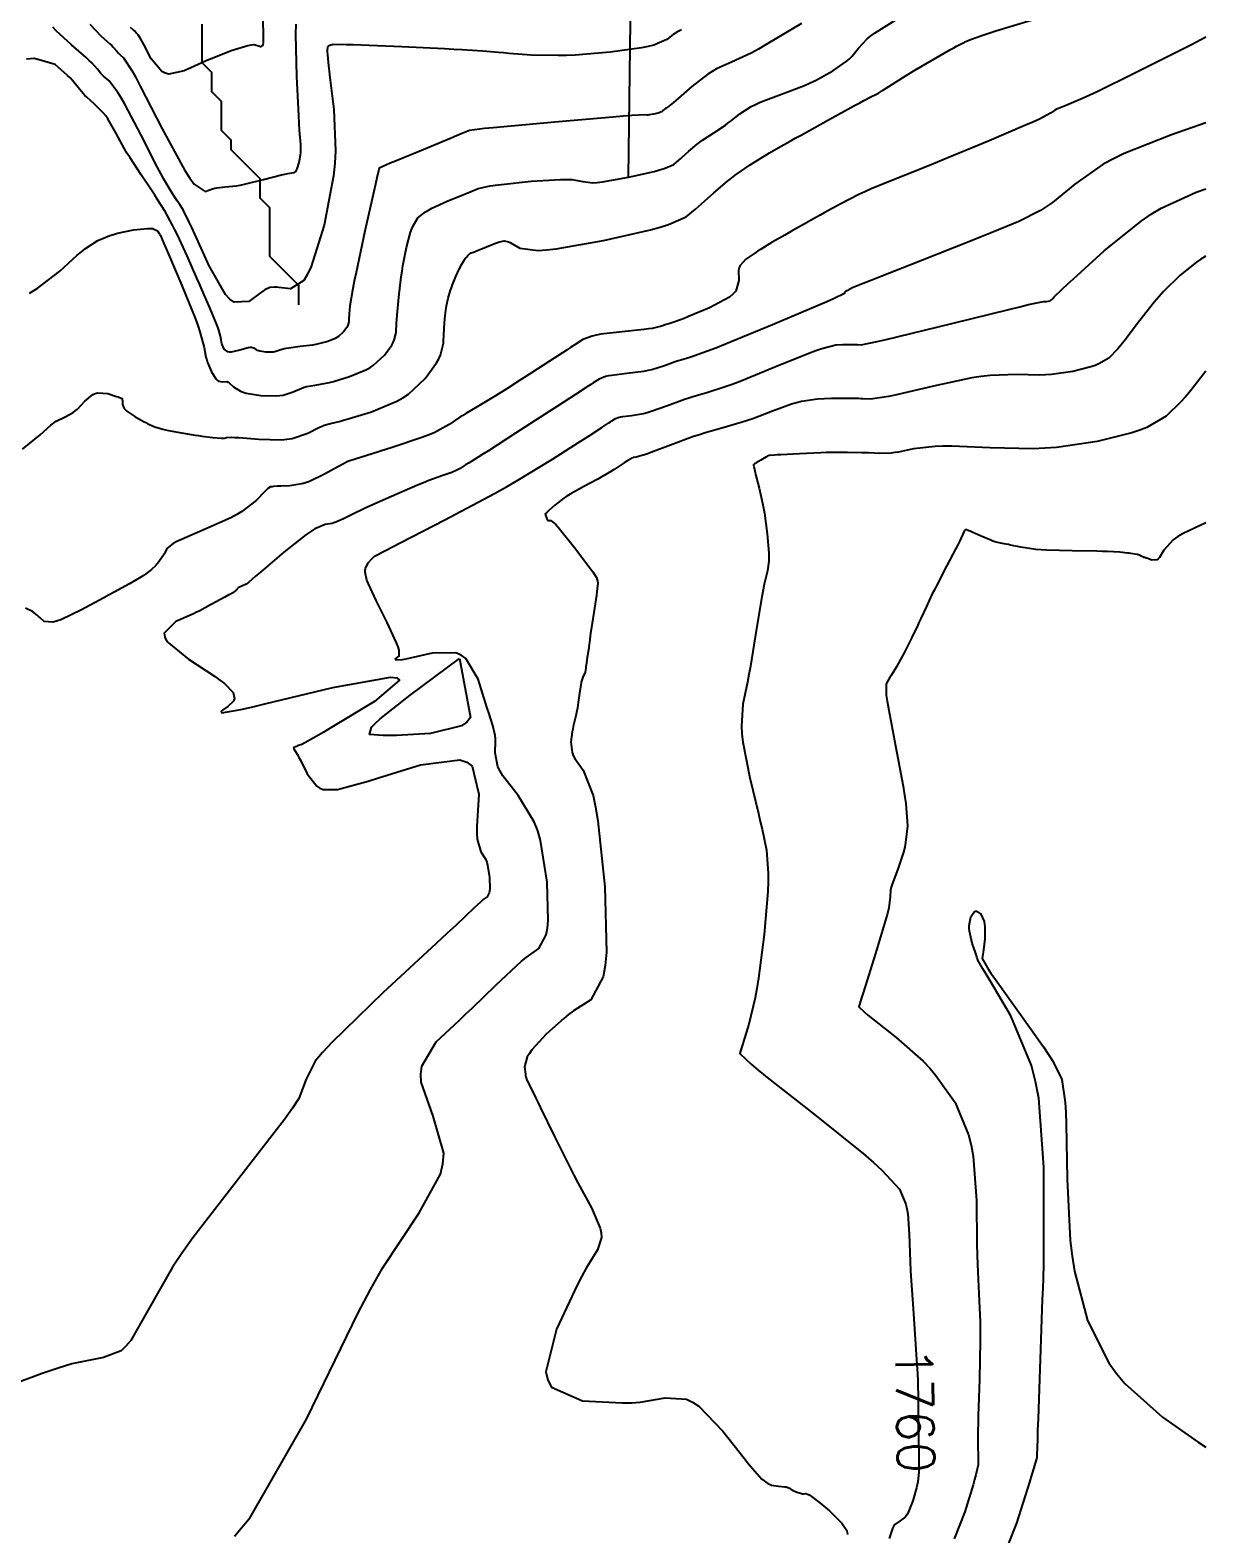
# Model space of a CAD drawing. Header units: metres. Extents: x 837475 to 838479, y 1189012 to 1191015.
# Drawn here: x 838355 to 838476.5, y 1190512 to 1190667.3 of the extents above; entities that cross this region are included whole.
import ezdxf

# ---------------------------------------------------------------- set-up
doc = ezdxf.new("R2010")
doc.units = ezdxf.units.M
doc.header["$LTSCALE"] = 0.3
for name, color, linetype in [('COTAS 10', 1, 'Continuous'), ('COTAS INT', 252, 'Continuous'), ('DRENAJE', 5, 'Continuous'), ('VIA2', 121, 'Continuous')]:
    doc.layers.add(name, color=color, linetype=linetype)
doc.styles.get("Standard").update_dxf_attribs({"font": 'simplex.shx'})
doc.dimstyles.get("Standard").update_dxf_attribs({"dimtxt": 0.18, "dimasz": 0.18, "dimexe": 0.18, "dimexo": 0.0625, "dimgap": 0.09, "dimtad": 0, "dimtih": 1, "dimtoh": 1, "dimdec": 4, "dimzin": 0, "dimdsep": 46, "dimtxsty": 'Standard', "dimcen": 0.09, "dimadec": 0, "dimazin": 0, "dimtfac": 1, "dimtdec": 4, "dimtofl": 0, "dimtmove": 0, "dimatfit": 3, "dimfxl": 1, "dimtolj": 1, "dimtzin": 0, "dimarcsym": 0})

# ---------------------------------------------------------------- blocks, each defined once
blk = doc.blocks.new('*D11')
at = {"layer": 'Defpoints', "color": 0, "transparency": 16777216}
for p in [(838417.91, 1190732.51), (837798.03, 1190660.17), (838416.86, 1190652.1)]:
    blk.add_point(p, dxfattribs=at)
at = {"layer": 'VIA2', "color": 0, "lineweight": -2, "transparency": 16777216}
for p, q in [((837798.03, 1190660.23), (837799.08, 1190740.75)), ((837799.26, 1190740.57), (838107.81, 1190736.55)), ((838417.73, 1190732.51), (838109.19, 1190736.53)), ((838416.86, 1190652.17), (838417.91, 1190732.69))]:
    blk.add_line(p, q, dxfattribs=at)
at = {"layer": 'VIA2', "color": 0, "transparency": 16777216}
for points in [[(837799.26, 1190740.6), (837799.26, 1190740.54), (837799.08, 1190740.57)], [(838417.73, 1190732.54), (838417.73, 1190732.48), (838417.91, 1190732.51)]]:
    blk.add_solid(points, dxfattribs=at)
at = {"layer": 'VIA2', "color": 0, "transparency": 16777216, "insert": (838108.5, 1190736.54), "char_height": 0.18, "attachment_point": 5}
blk.add_mtext('\\A1;618.8807', dxfattribs=at)

msp = doc.modelspace()

# ---------------------------------------------------------------- linework, layer by layer
at = {"layer": 'COTAS 10'}
for points in [[(838354.269, 1190624.035), (838356.071, 1190625.499), (838357.18, 1190626.494), (838357.465, 1190626.711), (838357.74, 1190626.901), (838358.65, 1190627.377), (838359.479, 1190627.81), (838359.702, 1190627.974), (838359.922, 1190628.158), (838360.693, 1190628.982), (838361.515, 1190629.679), (838361.767, 1190629.783), (838362.03, 1190629.848), (838363.069, 1190629.761), (838363.968, 1190629.475), (838364.143, 1190629.414), (838364.285, 1190629.362), (838364.533, 1190629.242), (838364.562, 1190629.109), (838364.568, 1190629.05), (838364.572, 1190628.98), (838364.578, 1190628.644), (838364.771, 1190628.209), (838364.893, 1190628.076), (838365.045, 1190627.938), (838365.843, 1190627.395), (838366.766, 1190626.882), (838366.998, 1190626.763), (838367.218, 1190626.655), (838367.926, 1190626.344), (838368.735, 1190626.096), (838369.02, 1190626.026), (838369.33, 1190625.957), (838370.668, 1190625.701), (838372.084, 1190625.471), (838372.444, 1190625.418), (838372.79, 1190625.369), (838373.921, 1190625.229), (838374.769, 1190625.16), (838374.936, 1190625.156), (838375.073, 1190625.158), (838375.323, 1190625.219), (838375.871, 1190625.255), (838376.197, 1190625.241), (838376.597, 1190625.216), (838378.672, 1190625.042), (838381.007, 1190624.992), (838381.573, 1190625.046), (838382.103, 1190625.129), (838383.724, 1190625.675), (838384.929, 1190626.278), (838385.197, 1190626.396), (838385.435, 1190626.494), (838386.059, 1190626.674), (838386.977, 1190626.887), (838387.401, 1190627.006), (838387.899, 1190627.151), (838390.312, 1190627.892), (838392.924, 1190628.971), (838393.547, 1190629.329), (838394.128, 1190629.713), (838395.864, 1190631.317), (838397.038, 1190632.953), (838397.264, 1190633.358), (838397.447, 1190633.742), (838397.75, 1190634.957), (838397.785, 1190636.002), (838397.799, 1190636.279), (838397.815, 1190636.551), (838397.89, 1190637.49), (838397.997, 1190638.369), (838398.034, 1190638.603), (838398.073, 1190638.833), (838398.242, 1190639.633), (838398.476, 1190640.442), (838398.557, 1190640.679), (838398.645, 1190640.921), (838399.019, 1190641.841), (838399.399, 1190642.672), (838399.49, 1190642.857), (838399.576, 1190643.024), (838399.834, 1190643.463), (838400.035, 1190643.742), (838400.084, 1190643.807), (838400.131, 1190643.867), (838400.275, 1190644.039), (838400.404, 1190644.161), (838400.44, 1190644.189), (838400.477, 1190644.215), (838400.611, 1190644.287), (838400.935, 1190644.419), (838401.091, 1190644.483), (838401.275, 1190644.558), (838402.181, 1190644.928), (838403.126, 1190645.293), (838403.334, 1190645.365), (838403.52, 1190645.424), (838404.001, 1190645.535), (838404.451, 1190645.44), (838404.617, 1190645.37), (838404.801, 1190645.281), (838405.616, 1190644.8), (838407.51, 1190644.55), (838408.374, 1190644.607), (838409.386, 1190644.719), (838414.266, 1190645.576), (838419.131, 1190646.688), (838420.133, 1190646.96), (838420.985, 1190647.217), (838422.816, 1190648.013), (838423.773, 1190648.818), (838424.075, 1190649.08), (838424.392, 1190649.359), (838425.668, 1190650.509), (838427.081, 1190651.715), (838427.485, 1190652.03), (838427.894, 1190652.337), (838429.415, 1190653.378), (838430.809, 1190654.252), (838431.137, 1190654.453), (838431.441, 1190654.637), (838432.328, 1190655.157), (838433.565, 1190655.844), (838434.088, 1190656.134), (838434.69, 1190656.466), (838437.517, 1190658.026), (838440.221, 1190659.514), (838440.745, 1190659.801), (838441.172, 1190660.034), (838441.903, 1190660.425), (838442.021, 1190660.472), (838442.061, 1190660.488), (838442.105, 1190660.506), (838442.288, 1190660.582), (838442.695, 1190660.808), (838442.879, 1190660.92), (838443.093, 1190661.054), (838444.126, 1190661.718), (838445.531, 1190662.604), (838445.981, 1190662.878), (838446.457, 1190663.164), (838448.395, 1190664.302), (838450.123, 1190665.294), (838450.466, 1190665.489), (838450.751, 1190665.649), (838451.291, 1190665.94), (838451.523, 1190666.04), (838451.614, 1190666.081), (838451.715, 1190666.127), (838452.178, 1190666.34), (838453.466, 1190666.798), (838454.087, 1190666.998), (838454.824, 1190667.231), (838458.443, 1190668.339)], [(838379.09, 1190668.623), (838379.132, 1190666.423), (838379.112, 1190666.042), (838379.08, 1190665.76), (838378.849, 1190665.563), (838378.192, 1190665.774), (838377.89, 1190665.749), (838377.536, 1190665.687), (838375.826, 1190665.16), (838373.834, 1190664.378), (838373.303, 1190664.155), (838372.78, 1190663.929), (838370.965, 1190663.09), (838369.372, 1190662.759), (838368.989, 1190662.854), (838368.631, 1190663.03), (838367.549, 1190664.338), (838366.784, 1190665.834), (838366.626, 1190666.129), (838366.492, 1190666.371), (838366.205, 1190666.816), (838366.086, 1190666.918), (838366.058, 1190666.945), (838366.032, 1190666.972), (838365.96, 1190667.063), (838365.841, 1190667.196), (838365.787, 1190667.248), (838365.724, 1190667.307), (838365.416, 1190667.576)], [(838476.51378, 1190632.09209), (838474.82, 1190629.919), (838474.365, 1190629.389), (838473.92, 1190628.897), (838472.397, 1190627.422), (838470.417, 1190626.269), (838469.684, 1190625.979), (838468.871, 1190625.701), (838465.268, 1190624.803), (838461.063, 1190624.208), (838459.871, 1190624.122), (838458.666, 1190624.07), (838454.215, 1190624.166), (838450.246, 1190624.341), (838449.345, 1190624.339), (838448.531, 1190624.315), (838446.308, 1190624.045), (838444.761, 1190623.723), (838444.373, 1190623.666), (838444.002, 1190623.623), (838442.809, 1190623.584), (838441.643, 1190623.631), (838441.289, 1190623.642), (838440.923, 1190623.652), (838439.486, 1190623.684), (838437.796, 1190623.679), (838437.269, 1190623.667), (838436.716, 1190623.651), (838434.508, 1190623.553), (838432.595, 1190623.448), (838432.23, 1190623.428), (838431.935, 1190623.412), (838431.461, 1190623.383), (838431.444, 1190623.377), (838431.437, 1190623.375), (838431.429, 1190623.373), (838431.392, 1190623.363), (838431.235, 1190623.284), (838431.151, 1190623.238), (838431.05, 1190623.181), (838430.541, 1190622.888), (838430.043, 1190622.595), (838429.949, 1190622.538), (838429.874, 1190622.492), (838429.761, 1190622.412), (838429.778, 1190622.354), (838429.785, 1190622.322), (838429.793, 1190622.283), (838429.83, 1190622.083), (838429.938, 1190621.614), (838429.991, 1190621.405), (838430.054, 1190621.162), (838430.363, 1190619.998), (838430.717, 1190618.428), (838430.808, 1190617.929), (838430.895, 1190617.402), (838431.185, 1190615.266), (838431.353, 1190613.27), (838431.363, 1190612.831), (838431.357, 1190612.442), (838431.206, 1190611.445), (838430.876, 1190610.091), (838430.757, 1190609.476), (838430.626, 1190608.757), (838430.057, 1190605.292), (838429.451, 1190601.605), (838429.297, 1190600.746), (838429.15, 1190599.957), (838428.671, 1190597.691), (838428.516, 1190595.423), (838428.573, 1190594.632), (838428.674, 1190593.771), (838429.399, 1190590.073), (838430.277, 1190586.397), (838430.475, 1190585.549), (838430.653, 1190584.775), (838431.129, 1190582.595), (838431.302, 1190580.229), (838431.288, 1190579.338), (838431.247, 1190578.345), (838430.875, 1190573.905), (838430.301, 1190569.375), (838430.132, 1190568.325), (838429.959, 1190567.363), (838429.3, 1190564.629), (838428.74, 1190562.851), (838428.629, 1190562.492), (838428.537, 1190562.192), (838428.367, 1190561.59), (838429.522, 1190560.488), (838430.267, 1190559.872), (838431.195, 1190559.122), (838436.081, 1190555.291), (838441.129, 1190551.242), (838442.161, 1190550.354), (838443.033, 1190549.568), (838444.86, 1190547.573), (838445.495, 1190546.049), (838445.616, 1190545.561), (838445.713, 1190545.043), (838445.868, 1190542.934), (838445.944, 1190540.116), (838445.991, 1190539.152), (838446.05, 1190538.109), (838446.217, 1190535.73), (838446.36, 1190533.675), (838446.662, 1190529.456), (838446.716, 1190528.547), (838446.757, 1190527.751), (838446.798, 1190525.813), (838446.774, 1190524.473), (838446.775, 1190524.054), (838446.779, 1190523.614), (838446.818, 1190521.854), (838446.86, 1190520.162), (838446.865, 1190519.765), (838446.868, 1190519.4), (838446.856, 1190518.342), (838446.744, 1190517.372), (838446.684, 1190517.062), (838446.611, 1190516.735), (838446.242, 1190515.404), (838445.763, 1190514.205), (838445.621, 1190513.961), (838445.475, 1190513.755), (838444.913, 1190513.329), (838444.381, 1190512.942), (838444.253, 1190512.762), (838444.134, 1190512.549), (838443.775, 1190511.515)]]:
    msp.add_lwpolyline(points, dxfattribs=at)
at = {"layer": 'COTAS INT'}
for points in [[(838354.963, 1190640.128), (838355.767, 1190640.604), (838358.125, 1190642.422), (838359.898, 1190644.059), (838360.334, 1190644.42), (838360.745, 1190644.741), (838362.031, 1190645.568), (838363.282, 1190646.081), (838363.671, 1190646.204), (838364.079, 1190646.318), (838365.706, 1190646.661), (838367.153, 1190646.825), (838367.447, 1190646.826), (838367.696, 1190646.808), (838368.208, 1190646.584), (838368.382, 1190646.294), (838368.417, 1190646.235), (838368.447, 1190646.185), (838368.505, 1190646.078), (838368.854, 1190645.262), (838369.33, 1190644.149), (838370.7, 1190640.944), (838372.088, 1190637.543), (838372.363, 1190636.805), (838372.59, 1190636.154), (838373.016, 1190634.536), (838373.203, 1190633.512), (838373.28, 1190633.236), (838373.367, 1190632.963), (838373.774, 1190632.001), (838374.242, 1190631.273), (838374.369, 1190631.146), (838374.495, 1190631.052), (838374.938, 1190630.985), (838375.375, 1190630.995), (838375.496, 1190630.95), (838375.618, 1190630.884), (838376.06, 1190630.472), (838376.761, 1190630), (838377.046, 1190629.895), (838377.371, 1190629.802), (838378.872, 1190629.561), (838380.456, 1190629.518), (838380.833, 1190629.55), (838381.184, 1190629.6), (838382.228, 1190629.939), (838383.107, 1190630.328), (838383.353, 1190630.411), (838383.6, 1190630.482), (838384.504, 1190630.645), (838385.602, 1190630.834), (838385.973, 1190630.92), (838386.372, 1190631.021), (838388.052, 1190631.512), (838389.738, 1190632.208), (838390.14, 1190632.439), (838390.515, 1190632.687), (838391.636, 1190633.722), (838392.394, 1190634.778), (838392.539, 1190635.039), (838392.658, 1190635.287), (838392.853, 1190636.072), (838392.905, 1190637.057), (838392.933, 1190637.431), (838392.967, 1190637.85), (838393.138, 1190639.731), (838393.386, 1190641.836), (838393.468, 1190642.396), (838393.556, 1190642.946), (838393.924, 1190644.85), (838394.353, 1190646.44), (838394.48, 1190646.793), (838394.61, 1190647.107), (838395.111, 1190647.925), (838395.892, 1190648.531), (838396.199, 1190648.712), (838396.546, 1190648.899), (838398.126, 1190649.621), (838399.733, 1190650.284), (838400.096, 1190650.434), (838400.423, 1190650.568), (838401.312, 1190650.933), (838402.556, 1190651.212), (838403.107, 1190651.293), (838403.748, 1190651.376), (838406.812, 1190651.688), (838409.847, 1190651.883), (838410.47, 1190651.892), (838410.999, 1190651.881), (838412.125, 1190651.678), (838413.162, 1190651.541), (838413.635, 1190651.572), (838414.189, 1190651.633), (838416.861, 1190652.103), (838419.524, 1190652.712), (838420.073, 1190652.861), (838420.54, 1190653.001), (838421.542, 1190653.437), (838422.066, 1190653.878), (838422.231, 1190654.021), (838422.405, 1190654.174), (838423.103, 1190654.803), (838423.959, 1190655.516), (838424.231, 1190655.721), (838424.519, 1190655.93), (838425.688, 1190656.713), (838426.871, 1190657.501), (838427.168, 1190657.714), (838427.451, 1190657.923), (838428.364, 1190658.659), (838429.526, 1190659.407), (838429.966, 1190659.625), (838430.459, 1190659.848), (838432.668, 1190660.691), (838435.028, 1190661.591), (838435.616, 1190661.849), (838436.175, 1190662.111), (838437.959, 1190663.091), (838439.342, 1190664.063), (838439.648, 1190664.32), (838439.922, 1190664.573), (838440.633, 1190665.441), (838441.524, 1190666.396), (838441.91, 1190666.703), (838442.356, 1190667.029), (838444.472, 1190668.358)], [(838476.51378, 1190666.57797), (838474.955, 1190665.761), (838474.062, 1190665.304), (838473.104, 1190664.817), (838469.096, 1190662.81), (838465.333, 1190660.973), (838464.529, 1190660.592), (838463.828, 1190660.267), (838462.158, 1190659.558), (838461.288, 1190659.219), (838461.092, 1190659.127), (838460.916, 1190659.036), (838460.442, 1190658.717), (838459.26, 1190658.09), (838458.637, 1190657.806), (838457.886, 1190657.473), (838454.107, 1190655.872), (838449.836, 1190654.111), (838448.775, 1190653.678), (838447.768, 1190653.27), (838444.568, 1190651.991), (838441.933, 1190650.901), (838441.281, 1190650.611), (838440.664, 1190650.326), (838438.714, 1190649.339), (838437.083, 1190648.438), (838436.666, 1190648.207), (838436.265, 1190647.984), (838434.941, 1190647.245), (838433.7, 1190646.543), (838433.35, 1190646.343), (838432.998, 1190646.141), (838431.704, 1190645.39), (838430.489, 1190644.659), (838430.186, 1190644.469), (838429.899, 1190644.284), (838428.983, 1190643.664), (838428.371, 1190642.971), (838428.276, 1190642.74), (838428.213, 1190642.493), (838428.25, 1190641.459), (838427.938, 1190640.327), (838427.655, 1190640.017), (838427.286, 1190639.708), (838425.241, 1190638.608), (838423.072, 1190637.712), (838422.625, 1190637.533), (838422.244, 1190637.383), (838421.423, 1190637.093), (838421.009, 1190636.976), (838420.884, 1190636.936), (838420.756, 1190636.893), (838420.257, 1190636.71), (838419.318, 1190636.5), (838418.912, 1190636.44), (838418.442, 1190636.379), (838416.218, 1190636.149), (838413.987, 1190635.884), (838413.513, 1190635.8), (838413.101, 1190635.711), (838412.13, 1190635.352), (838411.261, 1190634.771), (838410.912, 1190634.543), (838410.517, 1190634.284), (838408.702, 1190633.106), (838406.75, 1190631.843), (838406.268, 1190631.532), (838405.812, 1190631.237), (838404.377, 1190630.311), (838403.125, 1190629.521), (838402.783, 1190629.313), (838402.444, 1190629.109), (838401.237, 1190628.409), (838400.065, 1190627.716), (838399.748, 1190627.517), (838399.433, 1190627.315), (838398.32, 1190626.557), (838396.768, 1190625.724), (838396.176, 1190625.474), (838395.513, 1190625.216), (838392.534, 1190624.213), (838389.724, 1190623.342), (838389.169, 1190623.167), (838388.709, 1190623.021), (838387.852, 1190622.733), (838387.343, 1190622.472), (838387.104, 1190622.344), (838386.822, 1190622.191), (838385.447, 1190621.437), (838383.894, 1190620.697), (838383.499, 1190620.554), (838383.12, 1190620.438), (838381.881, 1190620.241), (838380.93, 1190620.214), (838380.732, 1190620.206), (838380.563, 1190620.197), (838380.19, 1190620.159), (838380.029, 1190620.132), (838379.993, 1190620.129), (838379.961, 1190620.128), (838379.877, 1190620.143), (838379.615, 1190619.944), (838379.47, 1190619.808), (838379.294, 1190619.638), (838378.399, 1190618.732), (838376.923, 1190617.585), (838376.382, 1190617.262), (838375.782, 1190616.937), (838373.135, 1190615.745), (838370.684, 1190614.707), (838370.208, 1190614.479), (838369.82, 1190614.277), (838369.148, 1190613.762), (838369.003, 1190613.391), (838368.946, 1190613.28), (838368.882, 1190613.166), (838368.592, 1190612.721), (838368.235, 1190612.263), (838368.128, 1190612.141), (838368.018, 1190612.02), (838367.594, 1190611.598), (838366.973, 1190611.121), (838366.738, 1190610.966), (838366.477, 1190610.801), (838365.308, 1190610.12), (838363.729, 1190609.251), (838363.209, 1190608.968), (838362.653, 1190608.666), (838360.349, 1190607.419), (838358.216, 1190606.403), (838357.769, 1190606.246), (838357.383, 1190606.143), (838356.506, 1190606.221), (838356.033, 1190606.641), (838355.901, 1190606.754), (838355.769, 1190606.865), (838355.292, 1190607.256), (838354.566, 1190607.615)], [(838434.72, 1190667.997), (838431.096, 1190665.803), (838430.274, 1190665.339), (838429.531, 1190664.938), (838427.499, 1190664.009), (838425.949, 1190663.304), (838425.508, 1190663.043), (838425.063, 1190662.754), (838423.414, 1190661.476), (838422.02, 1190660.272), (838421.735, 1190660.03), (838421.493, 1190659.828), (838420.987, 1190659.429), (838420.784, 1190659.294), (838420.734, 1190659.257), (838420.687, 1190659.222), (838420.539, 1190659.098), (838420.417, 1190658.989), (838420.387, 1190658.962), (838420.359, 1190658.937), (838420.268, 1190658.861), (838420.094, 1190658.785), (838420.013, 1190658.761), (838419.917, 1190658.735), (838419.455, 1190658.629), (838418.991, 1190658.548), (838418.895, 1190658.537), (838418.813, 1190658.532), (838418.633, 1190658.556), (838417.198, 1190658.481), (838416.324, 1190658.414), (838415.244, 1190658.326), (838409.623, 1190657.841), (838403.977, 1190657.327), (838402.88, 1190657.221), (838401.986, 1190657.131), (838400.443, 1190656.938), (838399.572, 1190656.578), (838399.101, 1190656.384), (838398.53, 1190656.149), (838395.641, 1190654.955), (838392.791, 1190653.774), (838392.244, 1190653.546), (838391.804, 1190653.362), (838391.091, 1190653.054), (838390.852, 1190652.04), (838390.71, 1190651.411), (838390.536, 1190650.63), (838389.632, 1190646.551), (838388.715, 1190642.286), (838388.531, 1190641.388), (838388.379, 1190640.613), (838388.084, 1190638.835), (838388.007, 1190637.987), (838387.992, 1190637.799), (838387.979, 1190637.63), (838387.956, 1190637.186), (838387.868, 1190636.833), (838387.814, 1190636.721), (838387.749, 1190636.603), (838387.407, 1190636.128), (838386.902, 1190635.661), (838386.734, 1190635.55), (838386.552, 1190635.445), (838385.793, 1190635.132), (838384.845, 1190634.892), (838384.544, 1190634.834), (838384.228, 1190634.78), (838382.948, 1190634.617), (838381.765, 1190634.469), (838381.509, 1190634.425), (838381.285, 1190634.379), (838380.732, 1190634.203), (838380.313, 1190634.067), (838380.173, 1190634.047), (838380.021, 1190634.034), (838379.386, 1190634.052), (838378.783, 1190634.148), (838378.653, 1190634.185), (838378.539, 1190634.227), (838378.258, 1190634.417), (838377.91, 1190634.525), (838377.754, 1190634.516), (838377.572, 1190634.489), (838376.698, 1190634.251), (838375.815, 1190634.056), (838375.627, 1190634.057), (838375.464, 1190634.082), (838375.08, 1190634.368), (838374.89, 1190634.818), (838374.849, 1190634.946), (838374.813, 1190635.075), (838374.726, 1190635.554), (838374.526, 1190636.311), (838374.42, 1190636.616), (838374.291, 1190636.962), (838373.641, 1190638.553), (838372.792, 1190640.52), (838372.538, 1190641.101), (838372.276, 1190641.7), (838371.258, 1190643.995), (838370.257, 1190646.156), (838370.005, 1190646.669), (838369.763, 1190647.145), (838368.982, 1190648.559), (838368.17, 1190649.853), (838367.909, 1190650.255), (838367.633, 1190650.675), (838366.506, 1190652.346), (838365.361, 1190654.103), (838365.073, 1190654.577), (838364.798, 1190655.045), (838363.91, 1190656.689), (838363.082, 1190658.125), (838362.845, 1190658.461), (838362.603, 1190658.772), (838361.703, 1190659.673), (838360.883, 1190660.377), (838360.692, 1190660.564), (838360.517, 1190660.747), (838360.018, 1190661.378), (838359.41, 1190662.112), (838359.168, 1190662.36), (838358.892, 1190662.627), (838357.628, 1190663.754), (838355.497, 1190664.373), (838354.675, 1190664.319)], [(838422.331, 1190667.327), (838421.797, 1190667.072), (838421.635, 1190666.97), (838421.466, 1190666.855), (838420.804, 1190666.33), (838419.482, 1190665.758), (838418.896, 1190665.614), (838418.216, 1190665.475), (838414.967, 1190665.027), (838411.362, 1190664.734), (838410.457, 1190664.693), (838409.593, 1190664.67), (838406.807, 1190664.733), (838404.504, 1190664.9), (838403.944, 1190664.943), (838403.417, 1190664.983), (838401.794, 1190665.115), (838399.659, 1190665.258), (838398.81, 1190665.305), (838397.849, 1190665.356), (838393.446, 1190665.569), (838389.234, 1190665.747), (838388.393, 1190665.777), (838387.694, 1190665.798), (838386.346, 1190665.803), (838385.996, 1190665.725), (838385.927, 1190665.694), (838385.87, 1190665.658), (838385.762, 1190665.496), (838385.742, 1190665.265), (838385.739, 1190665.187), (838385.739, 1190665.102), (838385.747, 1190664.741), (838385.864, 1190663.632), (838385.931, 1190663.075), (838386.012, 1190662.41), (838386.433, 1190659.106), (838386.592, 1190654.833), (838386.509, 1190653.556), (838386.371, 1190652.239), (838385.413, 1190647.146), (838384.078, 1190642.878), (838383.702, 1190642.081), (838383.323, 1190641.451), (838381.932, 1190640.567), (838380.746, 1190640.717), (838380.497, 1190640.739), (838380.282, 1190640.754), (838379.793, 1190640.736), (838379.299, 1190640.47), (838379.081, 1190640.328), (838378.828, 1190640.155), (838377.622, 1190639.285), (838376.124, 1190639.199), (838375.687, 1190639.522), (838375.24, 1190639.995), (838373.546, 1190642.954), (838372.067, 1190646.23), (838371.756, 1190646.902), (838371.487, 1190647.473), (838370.875, 1190648.687), (838370.494, 1190649.295), (838370.371, 1190649.483), (838370.241, 1190649.68), (838369.712, 1190650.465), (838368.871, 1190651.897), (838368.544, 1190652.502), (838368.177, 1190653.198), (838366.512, 1190656.464), (838364.83, 1190659.667), (838364.452, 1190660.324), (838364.113, 1190660.879), (838363.204, 1190662.054), (838362.617, 1190662.558), (838362.481, 1190662.691), (838362.356, 1190662.822), (838361.999, 1190663.273), (838361.416, 1190663.924), (838361.149, 1190664.181), (838360.836, 1190664.47), (838359.322, 1190665.794), (838357.738, 1190667.237), (838357.38, 1190667.602)], [(838361.197, 1190667.906), (838362.369, 1190666.685), (838363.28, 1190665.889), (838363.468, 1190665.714), (838363.629, 1190665.56), (838363.979, 1190665.168), (838364.194, 1190664.897), (838364.269, 1190664.818), (838364.351, 1190664.738), (838364.704, 1190664.435), (838365.556, 1190663.119), (838365.953, 1190662.4), (838366.419, 1190661.528), (838368.683, 1190657.098), (838371.018, 1190652.801), (838371.528, 1190652.012), (838371.979, 1190651.398), (838373.118, 1190650.63), (838373.895, 1190650.927), (838374.118, 1190650.984), (838374.345, 1190651.03), (838375.195, 1190651.106), (838376.335, 1190651.227), (838376.744, 1190651.302), (838377.195, 1190651.394), (838379.161, 1190651.878), (838381, 1190652.354), (838381.37, 1190652.442), (838381.679, 1190652.511), (838382.293, 1190652.603), (838382.51, 1190652.741), (838382.57, 1190652.84), (838382.628, 1190652.964), (838382.837, 1190653.63), (838382.986, 1190654.426), (838383.008, 1190654.631), (838383.021, 1190654.83), (838382.996, 1190655.498), (838382.887, 1190656.956), (838382.847, 1190657.654), (838382.803, 1190658.48), (838382.608, 1190662.526), (838382.5, 1190666.897), (838382.51, 1190667.928)], [(838476.51378, 1190657.73184), (838472.967, 1190656.506), (838468.083, 1190654.558), (838466.951, 1190654.005), (838465.914, 1190653.447), (838462.967, 1190651.384), (838460.669, 1190649.517), (838460.042, 1190649.082), (838459.419, 1190648.683), (838457.2, 1190647.54), (838454.338, 1190646.376), (838453.309, 1190645.963), (838452.176, 1190645.512), (838447.233, 1190643.557), (838442.694, 1190641.768), (838441.818, 1190641.42), (838441.106, 1190641.138), (838439.91, 1190640.652), (838439.796, 1190640.589), (838439.767, 1190640.573), (838439.739, 1190640.557), (838439.647, 1190640.505), (838439.56, 1190640.457), (838439.536, 1190640.443), (838439.511, 1190640.428), (838439.421, 1190640.376), (838439.336, 1190640.325), (838439.315, 1190640.312), (838439.295, 1190640.299), (838439.231, 1190640.256), (838439.189, 1190640.207), (838439.182, 1190640.191), (838439.178, 1190640.174), (838439.18, 1190640.102), (838438.052, 1190639.559), (838437.334, 1190639.245), (838436.441, 1190638.86), (838431.751, 1190636.878), (838426.889, 1190634.869), (838425.886, 1190634.468), (838425.032, 1190634.133), (838423.191, 1190633.482), (838422.262, 1190633.219), (838421.983, 1190633.13), (838421.695, 1190633.033), (838420.576, 1190632.624), (838419.264, 1190632.224), (838418.854, 1190632.133), (838418.423, 1190632.051), (838416.697, 1190631.828), (838415.124, 1190631.641), (838414.789, 1190631.581), (838414.499, 1190631.519), (838413.814, 1190631.266), (838413.201, 1190630.857), (838412.956, 1190630.695), (838412.677, 1190630.513), (838411.398, 1190629.682), (838409.534, 1190628.478), (838408.184, 1190627.606), (838405.173, 1190625.662), (838402.382, 1190623.866), (838401.817, 1190623.506), (838401.343, 1190623.204), (838400.384, 1190622.61), (838400.02, 1190622.395), (838399.922, 1190622.333), (838399.824, 1190622.27), (838399.479, 1190622.035), (838398.997, 1190621.776), (838398.813, 1190621.699), (838398.608, 1190621.619), (838397.683, 1190621.307), (838396.219, 1190620.775), (838395.674, 1190620.556), (838395.068, 1190620.305), (838392.371, 1190619.14), (838389.728, 1190617.952), (838389.155, 1190617.688), (838388.652, 1190617.452), (838387.407, 1190616.831), (838386.636, 1190616.475), (838386.431, 1190616.406), (838386.229, 1190616.35), (838385.532, 1190616.253), (838384.467, 1190615.802), (838384.034, 1190615.523), (838383.54, 1190615.177), (838381.26, 1190613.368), (838379.081, 1190611.53), (838378.652, 1190611.166), (838378.298, 1190610.864), (838377.651, 1190610.296), (838377.452, 1190610.138), (838377.381, 1190610.095), (838377.303, 1190610.052), (838376.965, 1190609.898), (838376.654, 1190609.766), (838376.594, 1190609.737), (838376.545, 1190609.712), (838376.46, 1190609.647), (838376.441, 1190609.6), (838376.434, 1190609.586), (838376.426, 1190609.571), (838376.389, 1190609.515), (838376.344, 1190609.457), (838376.331, 1190609.441), (838376.317, 1190609.426), (838376.263, 1190609.373), (838376.184, 1190609.312), (838376.155, 1190609.293), (838376.122, 1190609.272), (838375.973, 1190609.185), (838375.744, 1190609.06), (838375.659, 1190609.014), (838375.566, 1190608.963), (838375.152, 1190608.739), (838374.636, 1190608.462), (838374.478, 1190608.377), (838374.313, 1190608.289), (838373.662, 1190607.94), (838373.12, 1190607.645), (838373.024, 1190607.59), (838372.952, 1190607.547), (838372.886, 1190607.487), (838372.511, 1190607.302), (838372.243, 1190607.179), (838371.903, 1190607.026), (838370.086, 1190606.214), (838368.898, 1190605.003), (838368.955, 1190604.597), (838369.18, 1190604.16), (838371.386, 1190602.331), (838374.104, 1190600.569), (838374.652, 1190600.175), (838375.111, 1190599.823), (838376.027, 1190598.889), (838376.146, 1190598.263), (838376.102, 1190598.104), (838376.026, 1190597.952), (838375.471, 1190597.455), (838374.908, 1190597.074), (838374.826, 1190596.995), (838374.776, 1190596.927), (838374.861, 1190596.776), (838376.798, 1190597.132), (838377.914, 1190597.384), (838379.282, 1190597.703), (838386.32, 1190599.406), (838392.257, 1190600.484), (838392.931, 1190600.409), (838393.185, 1190600.171), (838390.602, 1190597.96), (838386.212, 1190595.292), (838385.327, 1190594.766), (838384.586, 1190594.332), (838383.102, 1190593.533), (838382.646, 1190593.363), (838382.551, 1190593.325), (838382.471, 1190593.292), (838382.298, 1190593.208), (838382.264, 1190593.124), (838382.27, 1190593.092), (838382.285, 1190593.055), (838382.395, 1190592.889), (838382.686, 1190592.406), (838382.813, 1190592.169), (838382.961, 1190591.888), (838383.666, 1190590.499), (838384.654, 1190589.224), (838384.98, 1190589.015), (838385.33, 1190588.867), (838386.784, 1190588.854), (838389.078, 1190589.486), (838389.957, 1190589.745), (838390.942, 1190590.041), (838395.379, 1190591.417), (838399.421, 1190591.933), (838400.156, 1190591.687), (838400.725, 1190591.273), (838401.394, 1190588.376), (838401.175, 1190585.035), (838401.183, 1190584.342), (838401.222, 1190583.748), (838401.614, 1190582.441), (838402.108, 1190581.638), (838402.211, 1190581.363), (838402.3, 1190581.064), (838402.502, 1190579.795), (838402.529, 1190578.621), (838402.508, 1190578.382), (838402.474, 1190578.181), (838402.248, 1190577.767), (838401.858, 1190577.491), (838401.722, 1190577.377), (838401.572, 1190577.247), (838400.928, 1190576.643), (838399.038, 1190574.865), (838398.103, 1190573.996), (838396.99, 1190572.963), (838391.484, 1190567.868), (838386.209, 1190562.754), (838385.242, 1190561.709), (838384.488, 1190560.824), (838383.549, 1190558.967), (838382.792, 1190556.942), (838382.153, 1190555.951), (838381.329, 1190554.774), (838376.805, 1190548.967), (838371.843, 1190542.562), (838370.744, 1190541.006), (838369.763, 1190539.545), (838367.212, 1190535.056), (838365.429, 1190531.956), (838364.933, 1190531.371), (838364.436, 1190530.904), (838362.632, 1190530.202), (838359.364, 1190529.549), (838357.944, 1190529.113), (838356.3, 1190528.566), (838348.502, 1190525.668)], [(838376.144, 1190511.759), (838377.767, 1190513.675), (838383.602, 1190523.82), (838388.92, 1190534.799), (838390.218, 1190537.241), (838391.441, 1190539.423), (838395.225, 1190545.143), (838397.452, 1190549.128), (838397.692, 1190550.215), (838397.77, 1190551.296), (838396.691, 1190555.143), (838395.432, 1190558.63), (838395.395, 1190559.484), (838395.494, 1190560.289), (838396.978, 1190562.792), (838399.362, 1190565.02), (838400.029, 1190565.652), (838400.698, 1190566.291), (838403.137, 1190568.65), (838405.316, 1190570.694), (838405.821, 1190571.133), (838406.283, 1190571.518), (838407.6, 1190572.45), (838408.365, 1190573.851), (838408.479, 1190574.531), (838408.551, 1190575.338), (838408.461, 1190579.308), (838407.777, 1190583.599), (838407.476, 1190584.607), (838407.126, 1190585.538), (838405.456, 1190588.253), (838403.883, 1190590.272), (838403.594, 1190590.764), (838403.368, 1190591.227), (838403.083, 1190592.658), (838403.126, 1190593.845), (838403.108, 1190594.154), (838403.076, 1190594.455), (838402.853, 1190595.47), (838402.43, 1190596.789), (838402.273, 1190597.282), (838402.098, 1190597.83), (838401.323, 1190600.268), (838400.056, 1190602.384), (838399.571, 1190602.729), (838399.029, 1190602.969), (838396.585, 1190602.966), (838394.299, 1190602.437), (838393.855, 1190602.346), (838393.493, 1190602.279), (838392.869, 1190602.236), (838392.802, 1190602.329), (838392.791, 1190602.348), (838392.783, 1190602.365), (838392.783, 1190602.398), (838392.857, 1190602.443), (838392.896, 1190602.466), (838392.943, 1190602.495), (838393.182, 1190602.636), (838393.165, 1190603.273), (838393.052, 1190603.614), (838392.89, 1190604.027), (838391.915, 1190606.111), (838390.814, 1190608.336), (838390.575, 1190608.838), (838390.363, 1190609.289), (838389.833, 1190610.504), (838389.644, 1190611.317), (838389.647, 1190611.515), (838389.674, 1190611.701), (838389.971, 1190612.273), (838390.346, 1190612.68), (838390.423, 1190612.762), (838390.487, 1190612.831), (838390.618, 1190612.966), (838391.762, 1190613.572), (838392.465, 1190613.937), (838393.335, 1190614.387), (838397.871, 1190616.726), (838403.005, 1190619.448), (838404.252, 1190620.14), (838405.423, 1190620.805), (838409.021, 1190622.983), (838411.687, 1190624.704), (838412.787, 1190625.415), (838414.093, 1190626.259), (838414.837, 1190626.742), (838414.999, 1190626.848), (838415.142, 1190626.942), (838415.499, 1190627.18), (838415.897, 1190627.327), (838416.066, 1190627.363), (838416.26, 1190627.398), (838417.175, 1190627.507), (838418.403, 1190627.723), (838418.796, 1190627.826), (838419.21, 1190627.947), (838420.896, 1190628.537), (838422.634, 1190629.174), (838423.082, 1190629.324), (838423.515, 1190629.463), (838424.959, 1190629.87), (838426.859, 1190630.48), (838427.58, 1190630.746), (838428.385, 1190631.055), (838431.993, 1190632.521), (838435.485, 1190633.931), (838436.216, 1190634.203), (838436.845, 1190634.425), (838438.263, 1190634.799), (838438.962, 1190634.83), (838439.136, 1190634.835), (838439.303, 1190634.839), (838439.837, 1190634.84), (838440.292, 1190634.83), (838440.408, 1190634.827), (838440.52, 1190634.823), (838440.888, 1190634.809), (838442.554, 1190635.141), (838443.484, 1190635.357), (838444.617, 1190635.626), (838450.4, 1190637.044), (838456.156, 1190638.462), (838457.272, 1190638.732), (838458.181, 1190638.948), (838459.738, 1190639.282), (838459.94, 1190639.278), (838459.994, 1190639.28), (838460.048, 1190639.284), (838460.239, 1190639.311), (838460.402, 1190639.352), (838460.439, 1190639.364), (838460.472, 1190639.377), (838460.562, 1190639.43), (838460.643, 1190639.513), (838460.671, 1190639.546), (838460.701, 1190639.583), (838460.829, 1190639.751), (838461.708, 1190640.599), (838462.212, 1190641.065), (838462.829, 1190641.63), (838465.998, 1190644.508), (838469.83, 1190647.586), (838470.865, 1190648.279), (838471.889, 1190648.903), (838475.492, 1190650.579), (838476.51378, 1190650.92141)], [(838476.51378, 1190643.95256), (838476.433, 1190643.915), (838475.983, 1190643.641), (838475.527, 1190643.336), (838473.842, 1190641.982), (838472.139, 1190640.293), (838471.673, 1190639.777), (838471.208, 1190639.24), (838469.551, 1190637.125), (838468.08, 1190635.188), (838467.734, 1190634.763), (838467.414, 1190634.386), (838466.479, 1190633.426), (838465.444, 1190632.823), (838465.061, 1190632.672), (838464.636, 1190632.526), (838462.753, 1190632.057), (838460.556, 1190631.746), (838459.932, 1190631.701), (838459.303, 1190631.674), (838456.976, 1190631.724), (838454.213, 1190631.644), (838453.309, 1190631.535), (838452.343, 1190631.388), (838448.354, 1190630.544), (838444.689, 1190629.674), (838443.928, 1190629.511), (838443.278, 1190629.382), (838441.849, 1190629.196), (838441.081, 1190629.227), (838440.849, 1190629.234), (838440.607, 1190629.241), (838439.662, 1190629.262), (838438.549, 1190629.259), (838438.203, 1190629.251), (838437.839, 1190629.24), (838436.385, 1190629.176), (838434.72, 1190628.937), (838434.223, 1190628.816), (838433.71, 1190628.671), (838431.727, 1190627.952), (838429.692, 1190627.161), (838429.146, 1190626.971), (838428.608, 1190626.794), (838426.727, 1190626.259), (838424.768, 1190625.706), (838424.18, 1190625.518), (838423.573, 1190625.314), (838421.215, 1190624.451), (838419.156, 1190623.67), (838418.738, 1190623.519), (838418.384, 1190623.396), (838417.653, 1190623.185), (838417.397, 1190623.155), (838417.342, 1190623.145), (838417.295, 1190623.135), (838417.183, 1190623.094), (838417.083, 1190623.027), (838417.043, 1190623), (838416.998, 1190622.971), (838416.789, 1190622.835), (838416.422, 1190622.598), (838416.114, 1190622.399), (838415.366, 1190621.916), (838414.356, 1190621.305), (838414.028, 1190621.118), (838413.678, 1190620.924), (838412.237, 1190620.161), (838410.819, 1190619.372), (838410.484, 1190619.163), (838410.173, 1190618.957), (838409.256, 1190618.246), (838408.645, 1190617.69), (838408.527, 1190617.582), (838408.43, 1190617.493), (838408.267, 1190617.342), (838408.269, 1190617.279), (838408.277, 1190617.247), (838408.289, 1190617.208), (838408.358, 1190617.016), (838408.434, 1190616.826), (838408.45, 1190616.789), (838408.464, 1190616.759), (838408.496, 1190616.705), (838408.514, 1190616.694), (838408.518, 1190616.69), (838408.523, 1190616.686), (838408.539, 1190616.667), (838408.594, 1190616.654), (838408.623, 1190616.652), (838408.657, 1190616.652), (838408.833, 1190616.659), (838409.34, 1190616.238), (838409.583, 1190615.967), (838409.871, 1190615.63), (838411.284, 1190613.856), (838412.668, 1190612.038), (838412.939, 1190611.672), (838413.16, 1190611.367), (838413.553, 1190610.761), (838413.617, 1190610.542), (838413.631, 1190610.481), (838413.644, 1190610.419), (838413.68, 1190610.192), (838413.634, 1190609.589), (838413.595, 1190609.29), (838413.546, 1190608.933), (838413.272, 1190607.166), (838412.99, 1190605.387), (838412.936, 1190605.023), (838412.891, 1190604.714), (838412.814, 1190604.059), (838412.775, 1190603.64), (838412.754, 1190603.479), (838412.728, 1190603.299), (838412.599, 1190602.488), (838412.476, 1190601.716), (838412.454, 1190601.561), (838412.437, 1190601.431), (838412.419, 1190601.172), (838412.393, 1190601.022), (838412.371, 1190600.96), (838412.342, 1190600.89), (838412.185, 1190600.563), (838412.005, 1190600.063), (838411.962, 1190599.884), (838411.922, 1190599.686), (838411.801, 1190598.821), (838411.673, 1190597.844), (838411.628, 1190597.574), (838411.579, 1190597.306), (838411.368, 1190596.343), (838411.153, 1190595.367), (838411.102, 1190595.09), (838411.054, 1190594.811), (838410.912, 1190593.779), (838411.036, 1190592.692), (838411.156, 1190592.377), (838411.314, 1190592.056), (838412.192, 1190590.85), (838413.215, 1190588.248), (838413.464, 1190587.048), (838413.698, 1190585.64), (838414.419, 1190578.822), (838414.573, 1190572.055), (838414.45, 1190570.68), (838414.255, 1190569.52), (838412.953, 1190567.133), (838411.169, 1190565.994), (838410.67, 1190565.622), (838410.17, 1190565.226), (838408.348, 1190563.592), (838406.889, 1190561.982), (838406.618, 1190561.602), (838406.404, 1190561.249), (838406.114, 1190560.211), (838406.204, 1190559.484), (838406.23, 1190559.328), (838406.257, 1190559.19), (838406.361, 1190558.856), (838406.489, 1190558.609), (838406.531, 1190558.527), (838406.576, 1190558.438), (838406.762, 1190558.069), (838407.257, 1190557.06), (838407.496, 1190556.568), (838407.779, 1190555.985), (838409.173, 1190553.113), (838410.786, 1190549.857), (838411.209, 1190549.032), (838411.621, 1190548.241), (838413.022, 1190545.659), (838413.928, 1190543.554), (838414.028, 1190543.064), (838414.063, 1190542.613), (838413.645, 1190541.319), (838412.483, 1190539.436), (838412.049, 1190538.613), (838411.567, 1190537.661), (838409.418, 1190533.134), (838408.331, 1190528.727), (838408.518, 1190527.85), (838408.917, 1190527.121), (838412.118, 1190525.728), (838416.213, 1190525.516), (838417.175, 1190525.533), (838418.062, 1190525.582), (838420.645, 1190526.031), (838422.836, 1190525.908), (838423.476, 1190525.597), (838424.13, 1190525.165), (838426.613, 1190522.604), (838428.797, 1190519.806), (838429.263, 1190519.225), (838429.669, 1190518.728), (838430.632, 1190517.634), (838431.243, 1190517.189), (838431.427, 1190517.102), (838431.616, 1190517.03), (838432.354, 1190516.902), (838433, 1190516.856), (838433.132, 1190516.837), (838433.244, 1190516.814), (838433.478, 1190516.708), (838433.665, 1190516.567), (838433.747, 1190516.523), (838433.842, 1190516.477), (838434.292, 1190516.291), (838434.748, 1190516.148), (838434.846, 1190516.129), (838434.931, 1190516.118), (838435.137, 1190516.152), (838435.443, 1190516.059), (838435.59, 1190515.968), (838435.765, 1190515.85), (838436.626, 1190515.186), (838437.608, 1190514.35), (838437.859, 1190514.122), (838438.102, 1190513.895), (838438.906, 1190513.089), (838439.411, 1190512.326), (838439.464, 1190512.126), (838439.481, 1190511.931)], [(838476.51378, 1190616.42968), (838474.155, 1190615.319), (838473.604, 1190614.991), (838473.138, 1190614.672), (838472.157, 1190613.601), (838471.709, 1190612.831), (838471.579, 1190612.701), (838471.446, 1190612.607), (838470.942, 1190612.569), (838470.51, 1190612.727), (838470.422, 1190612.757), (838470.348, 1190612.781), (838470.195, 1190612.816), (838470.111, 1190612.829), (838470.081, 1190612.84), (838470.048, 1190612.853), (838469.904, 1190612.923), (838469.764, 1190613), (838469.734, 1190613.017), (838469.707, 1190613.032), (838469.638, 1190613.072), (838469.54, 1190613.107), (838469.493, 1190613.118), (838469.439, 1190613.131), (838469.174, 1190613.183), (838468.742, 1190613.247), (838468.582, 1190613.267), (838468.405, 1190613.288), (838467.619, 1190613.373), (838466.317, 1190613.451), (838465.814, 1190613.468), (838465.249, 1190613.483), (838462.693, 1190613.519), (838460.08, 1190613.591), (838459.478, 1190613.628), (838458.93, 1190613.672), (838457.389, 1190613.893), (838456.339, 1190614.122), (838456.101, 1190614.171), (838455.884, 1190614.213), (838455.291, 1190614.315), (838454.711, 1190614.463), (838454.504, 1190614.534), (838454.276, 1190614.62), (838453.284, 1190615.04), (838452.358, 1190615.454), (838452.172, 1190615.536), (838452.016, 1190615.603), (838451.708, 1190615.727), (838451.592, 1190615.669), (838451.557, 1190615.622), (838451.521, 1190615.561), (838451.383, 1190615.229), (838451.041, 1190614.469), (838450.876, 1190614.138), (838450.681, 1190613.756), (838449.725, 1190611.94), (838448.697, 1190609.98), (838448.457, 1190609.506), (838448.235, 1190609.063), (838447.596, 1190607.711), (838447.06, 1190606.527), (838446.904, 1190606.19), (838446.744, 1190605.848), (838446.138, 1190604.578), (838445.51, 1190603.325), (838445.336, 1190602.994), (838445.163, 1190602.669), (838444.535, 1190601.553), (838443.99, 1190600.631), (838443.868, 1190600.428), (838443.758, 1190600.249), (838443.466, 1190599.792), (838443.49, 1190598.62), (838443.58, 1190597.99), (838443.705, 1190597.227), (838444.457, 1190593.366), (838445.243, 1190589.227), (838445.39, 1190588.289), (838445.506, 1190587.44), (838445.668, 1190585.127), (838445.491, 1190583.387), (838445.393, 1190582.9), (838445.274, 1190582.411), (838444.668, 1190580.626), (838444.097, 1190579.097), (838444, 1190578.769), (838443.93, 1190578.483), (838443.898, 1190577.796), (838443.751, 1190576.642), (838443.608, 1190576.061), (838443.421, 1190575.367), (838442.378, 1190571.918), (838441.302, 1190568.528), (838441.095, 1190567.872), (838440.927, 1190567.338), (838440.648, 1190566.428), (838441.227, 1190565.875), (838441.6, 1190565.567), (838442.065, 1190565.191), (838444.514, 1190563.27), (838447.305, 1190560.801), (838447.986, 1190560.079), (838448.627, 1190559.341), (838450.611, 1190556.534), (838451.998, 1190553.208), (838452.262, 1190552.141), (838452.475, 1190551.012), (838452.812, 1190546.406), (838452.851, 1190541.878), (838452.875, 1190540.797), (838452.905, 1190539.792), (838453.063, 1190536.783), (838453.19, 1190533.893), (838453.2, 1190532.961), (838453.2, 1190531.972), (838453.111, 1190527.927), (838452.99, 1190524.176), (838452.969, 1190523.373), (838452.955, 1190522.672), (838452.949, 1190520.991), (838452.971, 1190520.086), (838452.974, 1190519.874), (838452.976, 1190519.679), (838452.97, 1190519.113), (838452.752, 1190518.09), (838452.62, 1190517.606), (838452.458, 1190517.035), (838451.612, 1190514.251), (838450.503, 1190511.476)], [(838399.399, 1190602.387), (838400.52, 1190596.309), (838400.144, 1190595.831), (838399.614, 1190595.432), (838396.415, 1190594.645), (838392.89, 1190594.464), (838392.155, 1190594.447), (838391.523, 1190594.445), (838390.113, 1190594.556), (838390.309, 1190595.302), (838390.691, 1190595.699), (838391.215, 1190596.179), (838394.29, 1190598.603), (838399.399, 1190602.387)], [(838455.244, 1190508.746), (838456.983, 1190513.098), (838458.304, 1190517.336), (838458.557, 1190518.15), (838458.76, 1190518.808), (838459.083, 1190519.884), (838459.084, 1190519.958), (838459.084, 1190519.984), (838459.083, 1190520.011), (838459.08, 1190520.129), (838459.131, 1190521.729), (838459.164, 1190522.692), (838459.205, 1190523.879), (838459.643, 1190536.193), (838459.684, 1190537.374), (838459.717, 1190538.329), (838459.765, 1190539.891), (838459.76, 1190541.474), (838459.759, 1190542.442), (838459.758, 1190543.64), (838459.757, 1190549.878), (838459.236, 1190556.98), (838458.908, 1190558.722), (838458.5, 1190560.367), (838456.362, 1190565.496), (838454.221, 1190569.113), (838453.811, 1190569.804), (838453.481, 1190570.361), (838452.948, 1190571.25), (838452.936, 1190571.26), (838452.933, 1190571.262), (838452.931, 1190571.263), (838452.929, 1190571.266), (838452.93, 1190571.27), (838452.932, 1190571.276), (838452.937, 1190571.293), (838452.855, 1190571.568), (838452.8, 1190571.735), (838452.732, 1190571.94), (838452.372, 1190573.006), (838452.077, 1190574.227), (838452.049, 1190574.53), (838452.045, 1190574.818), (838452.228, 1190575.73), (838452.588, 1190576.263), (838452.697, 1190576.312), (838452.809, 1190576.318), (838453.246, 1190575.983), (838453.59, 1190575.221), (838453.644, 1190574.958), (838453.68, 1190574.672), (838453.661, 1190573.451), (838453.537, 1190572.308), (838453.508, 1190572.072), (838453.48, 1190571.87), (838453.399, 1190571.428), (838453.94, 1190570.446), (838454.306, 1190569.904), (838454.765, 1190569.243), (838457.201, 1190565.881), (838459.734, 1190562.303), (838460.253, 1190561.507), (838460.694, 1190560.795), (838461.628, 1190558.928), (838461.966, 1190556.546), (838462.03, 1190555.51), (838462.082, 1190554.311), (838462.165, 1190548.619), (838462.489, 1190542.273), (838462.693, 1190540.66), (838462.947, 1190539.111), (838464.279, 1190534.038), (838466.473, 1190529.668), (838467.271, 1190528.562), (838468.152, 1190527.501), (838472.02, 1190524.042), (838475.721, 1190521.46), (838476.496, 1190520.951), (838476.51378, 1190520.93979)]]:
    msp.add_lwpolyline(points, dxfattribs=at)
at = {"layer": 'DRENAJE'}
msp.add_polyline3d([(838382.81764, 1190638.93703, 0), (838382.81764, 1190639.93669, 0), (838382.81764, 1190640.93636, 0), (838381.81798, 1190641.93602, 0), (838380.81832, 1190642.93568, 0), (838379.81865, 1190643.93535, 0), (838379.81865, 1190644.93501, 0), (838379.81865, 1190645.93467, 0), (838379.81865, 1190646.93434, 0), (838379.81865, 1190647.934, 0), (838379.81865, 1190648.93366, 0), (838378.81899, 1190649.93332, 0), (838378.81899, 1190650.93299, 0), (838378.81899, 1190651.93265, 0), (838377.81933, 1190652.93231, 0), (838376.81966, 1190653.93198, 0), (838375.82, 1190654.93164, 0), (838375.82, 1190655.9313, 0), (838374.82034, 1190656.93096, 0), (838374.82034, 1190657.93063, 0), (838374.82034, 1190658.93029, 0), (838374.82034, 1190659.92995, 0), (838373.82068, 1190660.92962, 0), (838373.82068, 1190661.92928, 0), (838373.82068, 1190662.92894, 0), (838372.82101, 1190663.9286, 0), (838372.82101, 1190664.92827, 0), (838372.82101, 1190665.92793, 0), (838372.82101, 1190666.92759, 0), (838372.82101, 1190667.92726, 0)], dxfattribs=at)

# ---------------------------------------------------------------- texts
at = {"layer": 'COTAS 10', "insert": (838444.4, 1190531.23), "char_height": 3.799998, "attachment_point": 7, "rotation": 271.3144842}
msp.add_mtext('1760', dxfattribs=at)

# ---------------------------------------------------------------- dimensions: what is measured, and where the dimension line sits
at = {"layer": 'VIA2'}
dim = msp.add_aligned_dim(p1=(837798.03286, 1190660.16958), p2=(838416.861, 1190652.103), distance=80.41115, dimstyle='Standard', dxfattribs=at)
dim.commit()
dim.dimension.update_dxf_attribs({"geometry": '*D11', "text_midpoint": (838108.49502, 1190736.54061)})

doc.saveas('drawing.dxf')
